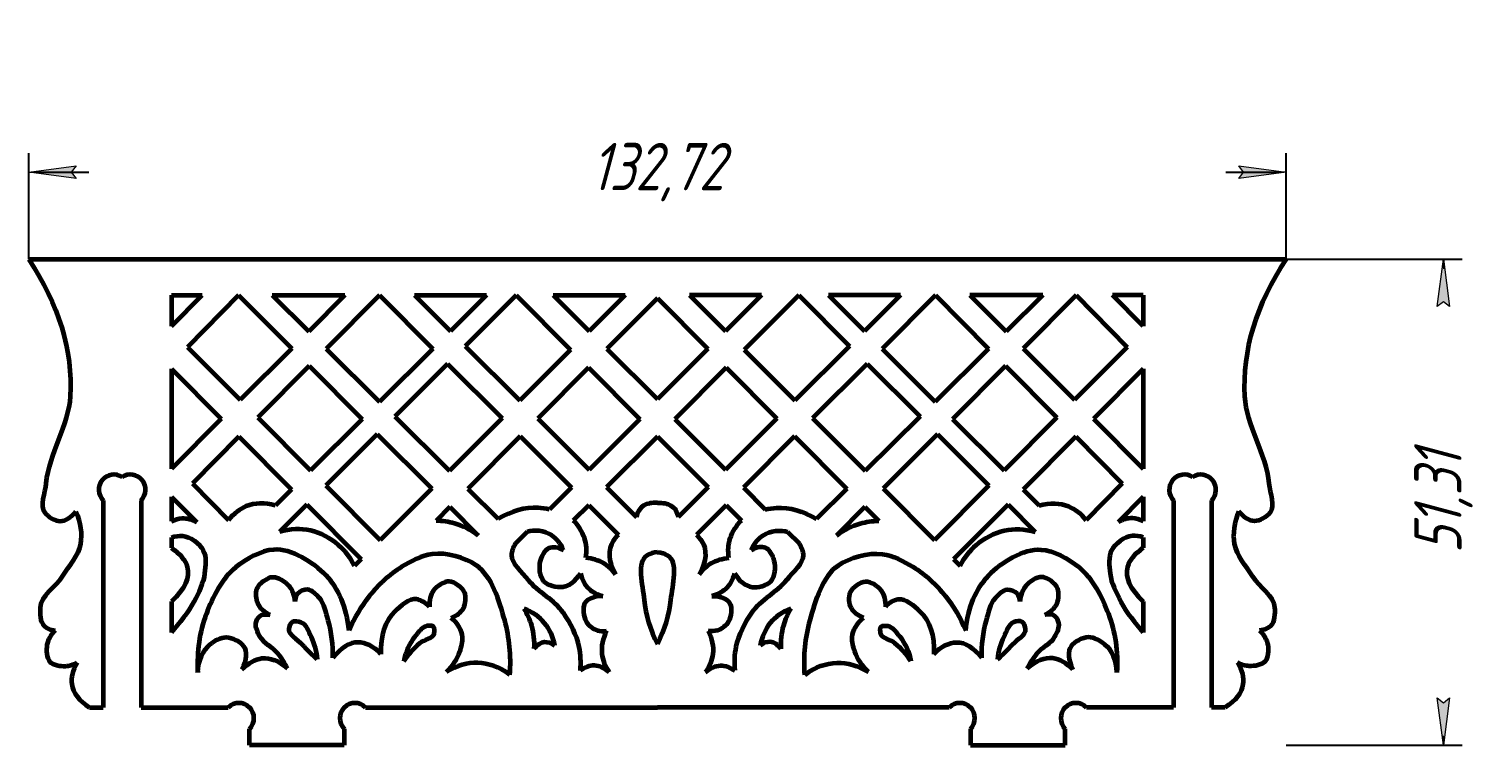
# Model space of a CAD drawing. Header units: millimetres. Extents: x -446 to 69, y -171 to 180.
# Drawn here: x -333 to -181.7, y 104.3 to 179.9 of the extents above; entities that cross this region are included whole.
import ezdxf

# ---------------------------------------------------------------- set-up
doc = ezdxf.new("R2010")
doc.units = ezdxf.units.MM
for name, pattern in [('K5LT32775', [0]), ('K5LT32776', [0]), ('K5LT_THIN', [0])]:
    doc.linetypes.add(name, pattern=pattern)
doc.styles.add('KDIMTEXTSTYLE', font='GOST_AU.SHX', dxfattribs={"width": 0.96, "oblique": 15, "height": 5})
doc.dimstyles.new('KDIMSTYLE (1.00)', dxfattribs={"dimtxt": 5, "dimasz": 1, "dimexe": 2, "dimexo": 0, "dimgap": 1, "dimtad": 1, "dimtxsty": 'KDIMTEXTSTYLE', "dimsah": 1, "dimcen": 0, "dimdle": 1, "dimadec": 0, "dimazin": 0, "dimtfac": 0.667, "dimtmove": 0, "dimatfit": 3, "dimfxl": 1, "dimtvp": 1, "dimtolj": 1, "dimtzin": 0, "dimarcsym": 0})

# ---------------------------------------------------------------- blocks, each defined once
blk = doc.blocks.new('KDIMARROW_01')
blk.add_hatch(color=0).paths.add_polyline_path([(0, 0), (-5, 0.66), (-4.5, 0), (-5, -0.66)])
at = {"color": 0, "linetype": 'K5LT_THIN', "lineweight": 18}
for p, q in [((-4.5, 0), (-5, 0.66)), ((-5, 0.66), (0, 0)), ((0, 0), (-5, -0.66)), ((-5, -0.66), (-4.5, 0)), ((0, 0), (-1, 0))]:
    blk.add_line(p, q, dxfattribs=at)

msp = doc.modelspace()

# ---------------------------------------------------------------- linework, layer by layer
at = {"color": 30, "linetype": 'K5LT32776', "lineweight": 60, "true_color": 0xff8000}
for p, q in [((-333.027, 155.563), (-200.311, 155.563)), ((-317.957, 151.764), (-314.713, 151.764)), ((-317.957, 151.764), (-317.957, 148.512)), ((-317.957, 148.512), (-314.713, 151.764)), ((-310.878, 151.764), (-316.264, 146.285)), ((-310.878, 151.764), (-305.266, 146.145)), ((-307.343, 151.764), (-303.473, 147.937)), ((-307.343, 151.764), (-299.646, 151.764)), ((-299.646, 151.764), (-303.473, 147.937)), ((-296.011, 151.764), (-301.628, 146.112)), ((-296.011, 151.764), (-290.38, 146.12)), ((-292.313, 151.764), (-288.521, 147.975)), ((-292.313, 151.764), (-284.72, 151.764)), ((-284.72, 151.764), (-288.521, 147.975)), ((-281.586, 151.764), (-286.947, 146.402)), ((-281.586, 151.764), (-275.827, 146.012)), ((-277.67, 151.764), (-273.869, 147.969)), ((-277.67, 151.764), (-270.074, 151.764)), ((-270.074, 151.764), (-273.869, 147.969)), ((-266.669, 151.446), (-271.992, 146.094)), ((-266.669, 151.446), (-261.347, 146.094)), ((-263.265, 151.764), (-259.469, 147.969)), ((-255.668, 151.764), (-263.265, 151.764)), ((-255.668, 151.764), (-259.469, 147.969)), ((-251.753, 151.764), (-257.512, 146.012)), ((-251.753, 151.764), (-246.391, 146.402)), ((-248.619, 151.764), (-244.818, 147.975)), ((-241.025, 151.764), (-248.619, 151.764)), ((-241.025, 151.764), (-244.818, 147.975)), ((-237.327, 151.764), (-242.958, 146.12)), ((-237.327, 151.764), (-231.71, 146.112)), ((-233.693, 151.764), (-229.865, 147.937)), ((-225.996, 151.764), (-233.693, 151.764)), ((-225.996, 151.764), (-229.865, 147.937)), ((-222.461, 151.764), (-228.072, 146.145)), ((-222.461, 151.764), (-217.075, 146.285)), ((-215.382, 151.764), (-218.626, 151.764)), ((-215.382, 148.512), (-218.626, 151.764)), ((-215.382, 151.764), (-215.382, 148.512)), ((-316.264, 146.285), (-310.699, 140.714)), ((-305.266, 146.145), (-310.699, 140.714)), ((-301.628, 146.112), (-295.985, 140.532)), ((-290.38, 146.12), (-295.985, 140.532)), ((-286.947, 146.402), (-281.19, 140.649)), ((-275.827, 146.012), (-281.19, 140.649)), ((-271.992, 146.094), (-266.669, 140.78)), ((-261.347, 146.094), (-266.669, 140.78)), ((-257.512, 146.012), (-252.148, 140.649)), ((-246.391, 146.402), (-252.148, 140.649)), ((-242.958, 146.12), (-237.353, 140.532)), ((-231.71, 146.112), (-237.353, 140.532)), ((-228.072, 146.145), (-222.64, 140.714)), ((-217.075, 146.285), (-222.64, 140.714)), ((-317.957, 143.99), (-312.7, 138.713)), ((-317.957, 143.99), (-317.957, 133.458)), ((-303.426, 144.303), (-308.841, 138.854)), ((-303.426, 144.303), (-297.826, 138.696)), ((-288.807, 144.543), (-294.392, 138.956)), ((-288.807, 144.543), (-283.059, 138.781)), ((-273.944, 144.131), (-279.293, 138.753)), ((-273.944, 144.131), (-268.506, 138.699)), ((-259.394, 144.131), (-264.833, 138.699)), ((-259.394, 144.131), (-254.045, 138.753)), ((-244.532, 144.543), (-250.28, 138.781)), ((-244.532, 144.543), (-238.946, 138.956)), ((-229.912, 144.303), (-235.512, 138.696)), ((-229.912, 144.303), (-224.497, 138.854)), ((-215.382, 143.99), (-220.639, 138.713)), ((-215.382, 143.99), (-215.382, 133.458)), ((-312.7, 138.713), (-317.957, 133.458)), ((-308.841, 138.854), (-303.265, 133.273)), ((-297.826, 138.696), (-303.265, 133.273)), ((-294.392, 138.956), (-288.606, 133.234)), ((-283.059, 138.781), (-288.606, 133.234)), ((-279.293, 138.753), (-273.87, 133.334)), ((-268.506, 138.699), (-273.87, 133.334)), ((-264.833, 138.699), (-259.468, 133.334)), ((-254.045, 138.753), (-259.468, 133.334)), ((-250.28, 138.781), (-244.732, 133.234)), ((-238.946, 138.956), (-244.732, 133.234)), ((-235.512, 138.696), (-230.073, 133.273)), ((-224.497, 138.854), (-230.073, 133.273)), ((-220.639, 138.713), (-215.382, 133.458)), ((-310.838, 136.845), (-315.743, 131.909)), ((-310.838, 136.845), (-305.279, 131.265)), ((-296.241, 137.108), (-301.671, 131.677)), ((-296.241, 137.108), (-290.49, 131.35)), ((-281.159, 136.877), (-286.679, 131.328)), ((-281.159, 136.877), (-275.75, 131.455)), ((-266.669, 136.864), (-272.034, 131.499)), ((-266.669, 136.864), (-261.305, 131.499)), ((-252.179, 136.877), (-257.588, 131.455)), ((-252.179, 136.877), (-246.66, 131.328)), ((-237.098, 137.108), (-242.848, 131.35)), ((-237.098, 137.108), (-231.668, 131.677)), ((-222.5, 136.845), (-228.06, 131.265)), ((-222.5, 136.845), (-217.595, 131.909)), ((-315.743, 131.909), (-311.919, 128.034)), ((-301.671, 131.677), (-295.92, 125.921)), ((-231.668, 131.677), (-237.418, 125.921)), ((-217.595, 131.909), (-221.419, 128.034)), ((-317.957, 130.481), (-315.295, 127.805)), ((-317.957, 130.481), (-317.957, 127.908)), ((-305.279, 131.265), (-306.976, 129.572)), ((-290.49, 131.35), (-295.92, 125.921)), ((-286.679, 131.328), (-283.47, 128.154)), ((-275.75, 131.455), (-278.046, 129.158)), ((-272.034, 131.499), (-268.874, 128.342)), ((-261.305, 131.499), (-264.465, 128.342)), ((-257.588, 131.455), (-255.292, 129.158)), ((-246.66, 131.328), (-249.869, 128.154)), ((-242.848, 131.35), (-237.418, 125.921)), ((-228.06, 131.265), (-226.362, 129.572)), ((-215.382, 130.481), (-218.043, 127.805)), ((-215.382, 130.481), (-215.382, 127.908)), ((-325.162, 130.117), (-325.162, 108.256)), ((-321.162, 130.117), (-321.162, 108.256)), ((-303.684, 129.664), (-306.549, 126.798)), ((-303.684, 129.664), (-297.941, 123.9)), ((-288.569, 129.427), (-290.027, 127.961)), ((-288.569, 129.427), (-285.57, 126.423)), ((-273.916, 129.616), (-275.54, 127.992)), ((-273.916, 129.616), (-270.788, 126.48)), ((-259.422, 129.616), (-262.551, 126.48)), ((-259.422, 129.616), (-257.798, 127.992)), ((-244.769, 129.427), (-247.769, 126.423)), ((-244.769, 129.427), (-243.311, 127.961)), ((-229.655, 129.664), (-235.397, 123.9)), ((-229.655, 129.664), (-226.789, 126.798)), ((-212.177, 130.117), (-212.177, 108.256)), ((-208.177, 130.117), (-208.177, 108.256)), ((-317.957, 126.206), (-317.957, 125.101)), ((-280.418, 126.787), (-281.656, 125.548)), ((-252.921, 126.787), (-251.682, 125.548)), ((-215.382, 126.206), (-215.382, 125.101)), ((-297.941, 123.9), (-298.634, 123.207)), ((-235.397, 123.9), (-234.704, 123.207)), ((-317.957, 119.434), (-317.957, 116.155)), ((-215.382, 119.434), (-215.382, 116.155)), ((-326.591, 108.256), (-325.162, 108.256)), ((-321.162, 108.256), (-311.96, 108.256)), ((-297.47, 108.256), (-266.669, 108.256)), ((-235.868, 108.256), (-266.669, 108.256)), ((-212.177, 108.256), (-221.378, 108.256)), ((-206.747, 108.256), (-208.177, 108.256)), ((-309.715, 104.256), (-309.715, 106.011)), ((-299.715, 106.011), (-299.715, 104.256)), ((-233.623, 106.011), (-233.623, 104.256)), ((-223.623, 104.256), (-223.623, 106.011)), ((-299.715, 104.256), (-309.715, 104.256)), ((-233.623, 104.256), (-223.623, 104.256))]:
    msp.add_line(p, q, dxfattribs=at)
at = {"color": 30, "linetype": 'K5LT32775', "lineweight": 60, "true_color": 0xff8000}
for centre, start, end in [((-324.039, 131.24), 56.4451, 225), ((-322.284, 131.24), 315, 123.5549), ((-211.054, 131.24), 56.4451, 225), ((-209.299, 131.24), 315, 123.5549), ((-310.838, 107.134), 315, 135), ((-298.593, 107.134), 45, 225), ((-234.746, 107.134), 315, 135), ((-222.501, 107.134), 45, 225)]:
    msp.add_arc(centre, 1.588, start, end, dxfattribs=at)
at = {"color": 30, "linetype": 'K5LT32776', "lineweight": 60, "true_color": 0xff8000}
for points, knots in [([(-333.027, 155.563), (-329.842, 150.761), (-328.381, 145.94), (-328.646, 141.1), (-328.813, 138.044), (-330.902, 135.059), (-331.21, 131.909), (-331.31, 130.888), (-331.886, 129.513), (-331.337, 128.819), (-331.005, 128.398), (-330.229, 127.915), (-329.689, 127.926), (-329.129, 127.937), (-328.579, 128.281), (-328.04, 128.956)], [0, 0, 0, 0, 1, 1, 1, 2, 2, 2, 3, 3, 3, 4, 4, 4, 5, 5, 5, 5]), ([(-200.311, 155.563), (-203.497, 150.761), (-204.957, 145.94), (-204.692, 141.1), (-204.525, 138.044), (-202.437, 135.059), (-202.129, 131.909), (-202.029, 130.888), (-201.453, 129.513), (-202.001, 128.819), (-202.334, 128.398), (-203.11, 127.915), (-203.65, 127.926), (-204.21, 127.937), (-204.759, 128.281), (-205.298, 128.956)], [0, 0, 0, 0, 1, 1, 1, 2, 2, 2, 3, 3, 3, 4, 4, 4, 5, 5, 5, 5]), ([(-328.04, 128.956), (-327.54, 127.747), (-327.38, 126.603), (-327.559, 125.521), (-327.763, 124.294), (-328.784, 123.195), (-329.483, 122.087), (-330.2, 120.949), (-331.753, 120.035), (-331.818, 118.79), (-331.85, 118.183), (-331.829, 117.269), (-331.406, 116.866), (-331.134, 116.608), (-330.745, 116.447), (-330.238, 116.385)], [0, 0, 0, 0, 1, 1, 1, 2, 2, 2, 3, 3, 3, 4, 4, 4, 5, 5, 5, 5]), ([(-306.976, 129.572), (-308.132, 129.889), (-309.164, 129.86), (-310.07, 129.486), (-310.758, 129.201), (-311.375, 128.717), (-311.919, 128.034)], [0, 0, 0, 0, 1, 1, 1, 2, 2, 2, 2]), ([(-278.046, 129.158), (-278.457, 129.243), (-278.867, 129.293), (-279.247, 129.314), (-280.638, 129.389), (-282.045, 129.002), (-283.47, 128.154)], [0, 0, 0, 0, 1, 1, 1, 2, 2, 2, 2]), ([(-266.669, 129.848), (-267.263, 129.882), (-267.74, 129.79), (-268.099, 129.573), (-268.509, 129.325), (-268.767, 128.915), (-268.874, 128.342)], [0, 0, 0, 0, 1, 1, 1, 2, 2, 2, 2]), ([(-266.669, 129.848), (-266.076, 129.882), (-265.599, 129.79), (-265.239, 129.573), (-264.829, 129.325), (-264.571, 128.915), (-264.465, 128.342)], [0, 0, 0, 0, 1, 1, 1, 2, 2, 2, 2]), ([(-255.292, 129.158), (-254.881, 129.243), (-254.472, 129.293), (-254.091, 129.314), (-252.701, 129.389), (-251.293, 129.002), (-249.869, 128.154)], [0, 0, 0, 0, 1, 1, 1, 2, 2, 2, 2]), ([(-226.362, 129.572), (-225.206, 129.889), (-224.175, 129.86), (-223.269, 129.486), (-222.58, 129.201), (-221.964, 128.717), (-221.419, 128.034)], [0, 0, 0, 0, 1, 1, 1, 2, 2, 2, 2]), ([(-205.298, 128.956), (-205.798, 127.747), (-205.959, 126.603), (-205.779, 125.521), (-205.576, 124.294), (-204.555, 123.195), (-203.856, 122.087), (-203.138, 120.949), (-201.585, 120.035), (-201.52, 118.79), (-201.489, 118.183), (-201.51, 117.269), (-201.933, 116.866), (-202.204, 116.608), (-202.593, 116.447), (-203.1, 116.385)], [0, 0, 0, 0, 1, 1, 1, 2, 2, 2, 3, 3, 3, 4, 4, 4, 5, 5, 5, 5]), ([(-317.957, 127.908), (-317.58, 128.106), (-317.203, 128.213), (-316.826, 128.23), (-316.316, 128.253), (-315.806, 128.112), (-315.295, 127.805)], [0, 0, 0, 0, 1, 1, 1, 2, 2, 2, 2]), ([(-298.634, 123.207), (-299.077, 124.079), (-299.637, 124.81), (-300.315, 125.4), (-301.136, 126.115), (-302.241, 126.696), (-303.296, 126.924), (-304.322, 127.146), (-305.407, 127.104), (-306.549, 126.798)], [0, 0, 0, 0, 1, 1, 1, 2, 2, 2, 3, 3, 3, 3]), ([(-285.57, 126.423), (-286.369, 127.001), (-287.207, 127.416), (-288.086, 127.67), (-288.692, 127.844), (-289.359, 127.941), (-290.027, 127.961)], [0, 0, 0, 0, 1, 1, 1, 2, 2, 2, 2]), ([(-274.216, 124.041), (-274.103, 124.791), (-274.151, 125.488), (-274.358, 126.133), (-274.576, 126.811), (-275.04, 127.506), (-275.54, 127.992)], [0, 0, 0, 0, 1, 1, 1, 2, 2, 2, 2]), ([(-259.122, 124.041), (-259.235, 124.791), (-259.188, 125.488), (-258.98, 126.133), (-258.763, 126.811), (-258.299, 127.506), (-257.798, 127.992)], [0, 0, 0, 0, 1, 1, 1, 2, 2, 2, 2]), ([(-247.769, 126.423), (-246.97, 127.001), (-246.131, 127.416), (-245.253, 127.67), (-244.647, 127.844), (-243.979, 127.941), (-243.311, 127.961)], [0, 0, 0, 0, 1, 1, 1, 2, 2, 2, 2]), ([(-234.704, 123.207), (-234.262, 124.079), (-233.701, 124.81), (-233.024, 125.4), (-232.202, 126.115), (-231.098, 126.696), (-230.042, 126.924), (-229.016, 127.146), (-227.932, 127.104), (-226.789, 126.798)], [0, 0, 0, 0, 1, 1, 1, 2, 2, 2, 3, 3, 3, 3]), ([(-215.382, 127.908), (-215.758, 128.106), (-216.135, 128.213), (-216.513, 128.23), (-217.022, 128.253), (-217.532, 128.112), (-218.043, 127.805)], [0, 0, 0, 0, 1, 1, 1, 2, 2, 2, 2]), ([(-317.957, 126.206), (-317.552, 126.343), (-317.168, 126.397), (-316.803, 126.367), (-315.96, 126.298), (-314.97, 125.541), (-314.594, 124.826), (-314.256, 124.181), (-314.358, 123.189), (-314.456, 122.403), (-314.584, 121.37), (-315.098, 120.355), (-315.584, 119.42), (-316.199, 118.236), (-317.092, 117.196), (-317.957, 116.155)], [0, 0, 0, 0, 1, 1, 1, 2, 2, 2, 3, 3, 3, 4, 4, 4, 5, 5, 5, 5]), ([(-276.584, 124.861), (-276.898, 125.586), (-277.322, 126.116), (-277.856, 126.451), (-278.533, 126.877), (-279.737, 127.06), (-280.418, 126.787)], [0, 0, 0, 0, 1, 1, 1, 2, 2, 2, 2]), ([(-270.788, 126.48), (-271.002, 126.277), (-271.189, 126.038), (-271.327, 125.833), (-271.948, 124.909), (-271.87, 123.728), (-271.092, 122.29)], [0, 0, 0, 0, 1, 1, 1, 2, 2, 2, 2]), ([(-262.551, 126.48), (-262.337, 126.277), (-262.149, 126.038), (-262.012, 125.833), (-261.39, 124.909), (-261.468, 123.728), (-262.247, 122.29)], [0, 0, 0, 0, 1, 1, 1, 2, 2, 2, 2]), ([(-256.754, 124.861), (-256.44, 125.586), (-256.016, 126.116), (-255.482, 126.451), (-254.805, 126.877), (-253.601, 127.06), (-252.921, 126.787)], [0, 0, 0, 0, 1, 1, 1, 2, 2, 2, 2]), ([(-215.382, 126.206), (-215.786, 126.343), (-216.171, 126.397), (-216.536, 126.367), (-217.379, 126.298), (-218.368, 125.541), (-218.744, 124.826), (-219.083, 124.181), (-218.98, 123.189), (-218.883, 122.403), (-218.755, 121.37), (-218.241, 120.355), (-217.755, 119.42), (-217.14, 118.236), (-216.246, 117.196), (-215.382, 116.155)], [0, 0, 0, 0, 1, 1, 1, 2, 2, 2, 3, 3, 3, 4, 4, 4, 5, 5, 5, 5]), ([(-317.957, 125.101), (-317.04, 124.482), (-316.484, 123.814), (-316.288, 123.097), (-315.985, 121.992), (-316.541, 120.77), (-317.957, 119.434)], [0, 0, 0, 0, 1, 1, 1, 2, 2, 2, 2]), ([(-299.211, 116.379), (-299.474, 118.827), (-300.281, 120.765), (-301.632, 122.191), (-302.955, 123.587), (-305.309, 125.036), (-307.165, 124.91), (-308.495, 124.82), (-310.074, 123.94), (-311.172, 123.049), (-312.616, 121.879), (-313.602, 119.908), (-314.273, 118.136), (-314.997, 116.225), (-315.299, 114.158), (-315.179, 111.935)], [0, 0, 0, 0, 1, 1, 1, 2, 2, 2, 3, 3, 3, 4, 4, 4, 5, 5, 5, 5]), ([(-282.233, 111.714), (-282.091, 113.723), (-282.275, 115.637), (-282.785, 117.455), (-283.362, 119.51), (-284.133, 122.124), (-285.767, 123.253), (-286.973, 124.086), (-288.92, 124.632), (-290.432, 124.44), (-291.532, 124.3), (-292.676, 123.681), (-293.662, 123.087), (-294.96, 122.305), (-296.133, 121.18), (-297.085, 119.995), (-297.95, 118.917), (-298.659, 117.712), (-299.211, 116.379)], [0, 0, 0, 0, 1, 1, 1, 2, 2, 2, 3, 3, 3, 4, 4, 4, 5, 5, 5, 6, 6, 6, 6]), ([(-281.656, 125.548), (-281.899, 125.134), (-282.061, 124.694), (-282.07, 124.345), (-282.092, 123.472), (-280.975, 122.535), (-280.321, 121.721), (-279.271, 120.413), (-277.562, 119.628), (-276.624, 118.262), (-275.885, 117.188), (-275.208, 115.925), (-274.954, 114.645), (-274.795, 113.84), (-274.755, 113.005), (-274.835, 112.141)], [0, 0, 0, 0, 1, 1, 1, 2, 2, 2, 3, 3, 3, 4, 4, 4, 5, 5, 5, 5]), ([(-274.795, 122.397), (-275.35, 121.546), (-275.972, 121.069), (-276.664, 120.966), (-277.273, 120.874), (-278.255, 121.129), (-278.651, 121.562), (-279.074, 122.024), (-279.197, 123.087), (-279.009, 123.748), (-278.871, 124.235), (-278.519, 124.926), (-278.095, 125.1), (-277.697, 125.263), (-277.193, 125.184), (-276.584, 124.861)], [0, 0, 0, 0, 1, 1, 1, 2, 2, 2, 3, 3, 3, 4, 4, 4, 5, 5, 5, 5]), ([(-266.669, 124.641), (-267.126, 124.634), (-267.423, 124.477), (-267.709, 124.323), (-268.956, 123.655), (-268.224, 121.151), (-268.062, 119.611), (-267.895, 118.022), (-267.431, 116.466), (-266.669, 114.941)], [0, 0, 0, 0, 1, 1, 1, 2, 2, 2, 3, 3, 3, 3]), ([(-266.669, 124.641), (-266.213, 124.634), (-265.916, 124.477), (-265.629, 124.323), (-264.383, 123.655), (-265.115, 121.151), (-265.277, 119.611), (-265.444, 118.022), (-265.908, 116.466), (-266.669, 114.941)], [0, 0, 0, 0, 1, 1, 1, 2, 2, 2, 3, 3, 3, 3]), ([(-251.682, 125.548), (-251.439, 125.134), (-251.278, 124.694), (-251.269, 124.345), (-251.246, 123.472), (-252.364, 122.535), (-253.018, 121.721), (-254.067, 120.413), (-255.776, 119.628), (-256.715, 118.262), (-257.453, 117.188), (-258.13, 115.925), (-258.384, 114.645), (-258.544, 113.84), (-258.584, 113.005), (-258.503, 112.141)], [0, 0, 0, 0, 1, 1, 1, 2, 2, 2, 3, 3, 3, 4, 4, 4, 5, 5, 5, 5]), ([(-258.543, 122.397), (-257.989, 121.546), (-257.366, 121.069), (-256.675, 120.966), (-256.065, 120.874), (-255.083, 121.129), (-254.687, 121.562), (-254.264, 122.024), (-254.142, 123.087), (-254.329, 123.748), (-254.468, 124.235), (-254.819, 124.926), (-255.244, 125.1), (-255.642, 125.263), (-256.145, 125.184), (-256.754, 124.861)], [0, 0, 0, 0, 1, 1, 1, 2, 2, 2, 3, 3, 3, 4, 4, 4, 5, 5, 5, 5]), ([(-251.105, 111.714), (-251.248, 113.723), (-251.064, 115.637), (-250.553, 117.455), (-249.976, 119.51), (-249.205, 122.124), (-247.572, 123.253), (-246.366, 124.086), (-244.418, 124.632), (-242.906, 124.44), (-241.807, 124.3), (-240.662, 123.681), (-239.677, 123.087), (-238.378, 122.305), (-237.205, 121.18), (-236.254, 119.995), (-235.388, 118.917), (-234.68, 117.712), (-234.128, 116.379)], [0, 0, 0, 0, 1, 1, 1, 2, 2, 2, 3, 3, 3, 4, 4, 4, 5, 5, 5, 6, 6, 6, 6]), ([(-234.128, 116.379), (-233.865, 118.827), (-233.058, 120.765), (-231.707, 122.191), (-230.384, 123.587), (-228.029, 125.036), (-226.173, 124.91), (-224.844, 124.82), (-223.265, 123.94), (-222.166, 123.049), (-220.722, 121.879), (-219.737, 119.908), (-219.066, 118.136), (-218.342, 116.225), (-218.04, 114.158), (-218.159, 111.935)], [0, 0, 0, 0, 1, 1, 1, 2, 2, 2, 3, 3, 3, 4, 4, 4, 5, 5, 5, 5]), ([(-215.382, 125.101), (-216.298, 124.482), (-216.855, 123.814), (-217.051, 123.097), (-217.353, 121.992), (-216.797, 120.77), (-215.382, 119.434)], [0, 0, 0, 0, 1, 1, 1, 2, 2, 2, 2]), ([(-271.092, 122.29), (-271.447, 122.793), (-271.87, 123.189), (-272.361, 123.477), (-272.898, 123.793), (-273.516, 123.981), (-274.216, 124.041)], [0, 0, 0, 0, 1, 1, 1, 2, 2, 2, 2]), ([(-262.247, 122.29), (-261.892, 122.793), (-261.469, 123.189), (-260.977, 123.477), (-260.44, 123.793), (-259.822, 123.981), (-259.122, 124.041)], [0, 0, 0, 0, 1, 1, 1, 2, 2, 2, 2]), ([(-307.552, 118.021), (-308.193, 118.33), (-308.622, 118.736), (-308.841, 119.241), (-309.031, 119.68), (-309.091, 120.357), (-308.933, 120.782), (-308.717, 121.362), (-307.822, 122.008), (-307.23, 122.024), (-306.698, 122.039), (-305.959, 121.556), (-305.574, 121.104), (-305.213, 120.68), (-304.998, 120.128), (-304.93, 119.448)], [0, 0, 0, 0, 1, 1, 1, 2, 2, 2, 3, 3, 3, 4, 4, 4, 5, 5, 5, 5]), ([(-288.436, 117.731), (-287.814, 117.957), (-287.384, 118.287), (-287.148, 118.72), (-286.902, 119.169), (-286.844, 119.947), (-287.033, 120.399), (-287.255, 120.931), (-288.089, 121.529), (-288.643, 121.549), (-289.179, 121.569), (-289.952, 121.06), (-290.299, 120.583), (-290.617, 120.146), (-290.763, 119.578), (-290.736, 118.881)], [0, 0, 0, 0, 1, 1, 1, 2, 2, 2, 3, 3, 3, 4, 4, 4, 5, 5, 5, 5]), ([(-274.795, 122.397), (-274.623, 121.716), (-274.318, 121.173), (-273.881, 120.767), (-273.494, 120.408), (-273.004, 120.156), (-272.41, 120.012)], [0, 0, 0, 0, 1, 1, 1, 2, 2, 2, 2]), ([(-258.543, 122.397), (-258.716, 121.716), (-259.02, 121.173), (-259.458, 120.767), (-259.844, 120.408), (-260.334, 120.156), (-260.928, 120.012)], [0, 0, 0, 0, 1, 1, 1, 2, 2, 2, 2]), ([(-244.903, 117.731), (-245.525, 117.957), (-245.954, 118.287), (-246.191, 118.72), (-246.436, 119.169), (-246.495, 119.947), (-246.306, 120.399), (-246.083, 120.931), (-245.249, 121.529), (-244.695, 121.549), (-244.159, 121.569), (-243.386, 121.06), (-243.039, 120.583), (-242.721, 120.146), (-242.575, 119.578), (-242.602, 118.881)], [0, 0, 0, 0, 1, 1, 1, 2, 2, 2, 3, 3, 3, 4, 4, 4, 5, 5, 5, 5]), ([(-225.786, 118.021), (-225.146, 118.33), (-224.717, 118.736), (-224.498, 119.241), (-224.307, 119.68), (-224.248, 120.357), (-224.406, 120.782), (-224.622, 121.362), (-225.516, 122.008), (-226.108, 122.024), (-226.64, 122.039), (-227.379, 121.556), (-227.764, 121.104), (-228.126, 120.68), (-228.341, 120.128), (-228.409, 119.448)], [0, 0, 0, 0, 1, 1, 1, 2, 2, 2, 3, 3, 3, 4, 4, 4, 5, 5, 5, 5]), ([(-300.915, 113.497), (-300.882, 114.865), (-301.047, 116.181), (-301.41, 117.446), (-301.643, 118.257), (-301.8, 119.214), (-302.353, 119.816), (-302.683, 120.174), (-303.149, 120.675), (-303.596, 120.69), (-303.923, 120.701), (-304.408, 120.532), (-304.631, 120.276), (-304.807, 120.074), (-304.906, 119.797), (-304.93, 119.448)], [0, 0, 0, 0, 1, 1, 1, 2, 2, 2, 3, 3, 3, 4, 4, 4, 5, 5, 5, 5]), ([(-290.736, 118.881), (-291.187, 119.348), (-291.639, 119.616), (-292.094, 119.686), (-292.847, 119.802), (-293.786, 118.969), (-294.371, 118.398), (-295.433, 117.362), (-295.923, 115.859), (-295.843, 113.889)], [0, 0, 0, 0, 1, 1, 1, 2, 2, 2, 3, 3, 3, 3]), ([(-272.41, 120.012), (-273.391, 119.983), (-274.025, 119.735), (-274.311, 119.267), (-274.587, 118.817), (-274.489, 117.822), (-274.179, 117.312), (-273.94, 116.919), (-273.449, 116.515), (-272.986, 116.385), (-272.692, 116.301), (-272.372, 116.29), (-272.026, 116.351)], [0, 0, 0, 0, 1, 1, 1, 2, 2, 2, 3, 3, 3, 4, 4, 4, 4]), ([(-260.928, 120.012), (-259.948, 119.983), (-259.314, 119.735), (-259.027, 119.267), (-258.752, 118.817), (-258.849, 117.822), (-259.16, 117.312), (-259.399, 116.919), (-259.89, 116.515), (-260.352, 116.385), (-260.646, 116.301), (-260.966, 116.29), (-261.313, 116.351)], [0, 0, 0, 0, 1, 1, 1, 2, 2, 2, 3, 3, 3, 4, 4, 4, 4]), ([(-242.602, 118.881), (-242.152, 119.348), (-241.699, 119.616), (-241.245, 119.686), (-240.491, 119.802), (-239.553, 118.969), (-238.967, 118.398), (-237.906, 117.362), (-237.415, 115.859), (-237.495, 113.889)], [0, 0, 0, 0, 1, 1, 1, 2, 2, 2, 3, 3, 3, 3]), ([(-232.423, 113.497), (-232.457, 114.865), (-232.292, 116.181), (-231.928, 117.446), (-231.695, 118.257), (-231.538, 119.214), (-230.985, 119.816), (-230.656, 120.174), (-230.189, 120.675), (-229.743, 120.69), (-229.415, 120.701), (-228.93, 120.532), (-228.708, 120.276), (-228.532, 120.074), (-228.432, 119.797), (-228.409, 119.448)], [0, 0, 0, 0, 1, 1, 1, 2, 2, 2, 3, 3, 3, 4, 4, 4, 5, 5, 5, 5]), ([(-305.712, 112.362), (-306.006, 112.942), (-306.351, 113.478), (-306.747, 113.973), (-307.283, 114.641), (-308.251, 115.002), (-308.634, 115.744), (-308.85, 116.163), (-309.143, 116.704), (-309.048, 117.147), (-308.991, 117.409), (-308.837, 117.752), (-308.634, 117.906), (-308.377, 118.101), (-308.017, 118.139), (-307.552, 118.021)], [0, 0, 0, 0, 1, 1, 1, 2, 2, 2, 3, 3, 3, 4, 4, 4, 5, 5, 5, 5]), ([(-280.754, 118.707), (-279.864, 118.343), (-279.148, 117.834), (-278.607, 117.181), (-278.068, 116.53), (-277.702, 115.735), (-277.51, 114.796)], [0, 0, 0, 0, 1, 1, 1, 2, 2, 2, 2]), ([(-280.754, 118.707), (-280.409, 118.128), (-280.148, 117.527), (-279.969, 116.903), (-279.746, 116.12), (-279.654, 115.301), (-279.693, 114.446)], [0, 0, 0, 0, 1, 1, 1, 2, 2, 2, 2]), ([(-252.585, 118.707), (-253.475, 118.343), (-254.19, 117.834), (-254.731, 117.181), (-255.27, 116.53), (-255.636, 115.735), (-255.828, 114.796)], [0, 0, 0, 0, 1, 1, 1, 2, 2, 2, 2]), ([(-252.585, 118.707), (-252.929, 118.128), (-253.191, 117.527), (-253.369, 116.903), (-253.593, 116.12), (-253.685, 115.301), (-253.645, 114.446)], [0, 0, 0, 0, 1, 1, 1, 2, 2, 2, 2]), ([(-227.626, 112.362), (-227.332, 112.942), (-226.987, 113.478), (-226.591, 113.973), (-226.056, 114.641), (-225.088, 115.002), (-224.705, 115.744), (-224.488, 116.163), (-224.195, 116.704), (-224.291, 117.147), (-224.347, 117.409), (-224.501, 117.752), (-224.705, 117.906), (-224.961, 118.101), (-225.322, 118.139), (-225.786, 118.021)], [0, 0, 0, 0, 1, 1, 1, 2, 2, 2, 3, 3, 3, 4, 4, 4, 5, 5, 5, 5]), ([(-302.56, 113.305), (-302.646, 114.166), (-302.868, 114.964), (-303.227, 115.698), (-303.501, 116.256), (-303.745, 117.083), (-304.286, 117.262), (-304.542, 117.347), (-304.974, 117.424), (-305.183, 117.285), (-305.372, 117.16), (-305.492, 116.784), (-305.528, 116.549), (-305.623, 115.925), (-304.631, 115.423), (-304.148, 114.893), (-303.644, 114.34), (-303.115, 113.811), (-302.56, 113.305)], [0, 0, 0, 0, 1, 1, 1, 2, 2, 2, 3, 3, 3, 4, 4, 4, 5, 5, 5, 6, 6, 6, 6]), ([(-293.428, 113.13), (-293.237, 114.143), (-292.846, 115.01), (-292.255, 115.729), (-291.904, 116.157), (-291.511, 116.787), (-290.989, 116.856), (-290.776, 116.885), (-290.427, 116.912), (-290.299, 116.787), (-290.167, 116.658), (-290.192, 116.283), (-290.23, 116.074), (-290.33, 115.539), (-291.285, 115.432), (-291.749, 115.039), (-292.39, 114.495), (-292.95, 113.858), (-293.428, 113.13)], [0, 0, 0, 0, 1, 1, 1, 2, 2, 2, 3, 3, 3, 4, 4, 4, 5, 5, 5, 6, 6, 6, 6]), ([(-288.942, 112.002), (-288.266, 112.642), (-287.79, 113.363), (-287.516, 114.165), (-287.355, 114.635), (-287.197, 115.185), (-287.24, 115.66), (-287.306, 116.408), (-287.705, 117.098), (-288.436, 117.731)], [0, 0, 0, 0, 1, 1, 1, 2, 2, 2, 3, 3, 3, 3]), ([(-244.396, 112.002), (-245.073, 112.642), (-245.548, 113.363), (-245.823, 114.165), (-245.984, 114.635), (-246.141, 115.185), (-246.099, 115.66), (-246.032, 116.408), (-245.633, 117.098), (-244.903, 117.731)], [0, 0, 0, 0, 1, 1, 1, 2, 2, 2, 3, 3, 3, 3]), ([(-239.91, 113.13), (-240.102, 114.143), (-240.493, 115.01), (-241.084, 115.729), (-241.435, 116.157), (-241.828, 116.787), (-242.349, 116.856), (-242.562, 116.885), (-242.911, 116.912), (-243.039, 116.787), (-243.171, 116.658), (-243.147, 116.283), (-243.108, 116.074), (-243.009, 115.539), (-242.053, 115.432), (-241.59, 115.039), (-240.948, 114.495), (-240.389, 113.858), (-239.91, 113.13)], [0, 0, 0, 0, 1, 1, 1, 2, 2, 2, 3, 3, 3, 4, 4, 4, 5, 5, 5, 6, 6, 6, 6]), ([(-230.778, 113.305), (-230.693, 114.166), (-230.471, 114.964), (-230.111, 115.698), (-229.838, 116.256), (-229.593, 117.083), (-229.053, 117.262), (-228.796, 117.347), (-228.364, 117.424), (-228.156, 117.285), (-227.966, 117.16), (-227.847, 116.784), (-227.81, 116.549), (-227.715, 115.925), (-228.707, 115.423), (-229.191, 114.893), (-229.694, 114.34), (-230.223, 113.811), (-230.778, 113.305)], [0, 0, 0, 0, 1, 1, 1, 2, 2, 2, 3, 3, 3, 4, 4, 4, 5, 5, 5, 6, 6, 6, 6]), ([(-330.238, 116.385), (-330.71, 115.914), (-330.995, 115.41), (-331.094, 114.873), (-331.197, 114.313), (-331.143, 113.458), (-330.796, 113.084), (-330.466, 112.73), (-329.69, 112.593), (-329.139, 112.621), (-328.73, 112.641), (-328.321, 112.763), (-327.914, 112.985)], [0, 0, 0, 0, 1, 1, 1, 2, 2, 2, 3, 3, 3, 4, 4, 4, 4]), ([(-315.179, 111.935), (-315.102, 113.272), (-314.673, 114.26), (-313.892, 114.899), (-313.438, 115.271), (-312.737, 115.665), (-312.17, 115.661), (-311.554, 115.656), (-310.661, 115.21), (-310.348, 114.733), (-309.967, 114.153), (-310.022, 113.325), (-310.514, 112.249)], [0, 0, 0, 0, 1, 1, 1, 2, 2, 2, 3, 3, 3, 4, 4, 4, 4]), ([(-295.843, 113.889), (-296.661, 114.712), (-297.463, 115.124), (-298.25, 115.127), (-299.159, 115.13), (-300.047, 114.587), (-300.915, 113.497)], [0, 0, 0, 0, 1, 1, 1, 2, 2, 2, 2]), ([(-279.693, 114.446), (-279.351, 114.89), (-278.983, 115.129), (-278.589, 115.164), (-278.249, 115.195), (-277.889, 115.072), (-277.51, 114.796)], [0, 0, 0, 0, 1, 1, 1, 2, 2, 2, 2]), ([(-272.026, 116.351), (-272.45, 115.511), (-272.616, 114.694), (-272.523, 113.9), (-272.445, 113.244), (-272.191, 112.603), (-271.761, 111.979)], [0, 0, 0, 0, 1, 1, 1, 2, 2, 2, 2]), ([(-261.313, 116.351), (-260.888, 115.511), (-260.723, 114.694), (-260.816, 113.9), (-260.893, 113.244), (-261.147, 112.603), (-261.578, 111.979)], [0, 0, 0, 0, 1, 1, 1, 2, 2, 2, 2]), ([(-253.645, 114.446), (-253.988, 114.89), (-254.356, 115.129), (-254.749, 115.164), (-255.09, 115.195), (-255.45, 115.072), (-255.828, 114.796)], [0, 0, 0, 0, 1, 1, 1, 2, 2, 2, 2]), ([(-237.495, 113.889), (-236.678, 114.712), (-235.875, 115.124), (-235.088, 115.127), (-234.18, 115.13), (-233.291, 114.587), (-232.423, 113.497)], [0, 0, 0, 0, 1, 1, 1, 2, 2, 2, 2]), ([(-218.159, 111.935), (-218.237, 113.272), (-218.666, 114.26), (-219.446, 114.899), (-219.901, 115.271), (-220.601, 115.665), (-221.169, 115.661), (-221.784, 115.656), (-222.677, 115.21), (-222.991, 114.733), (-223.372, 114.153), (-223.317, 113.325), (-222.825, 112.249)], [0, 0, 0, 0, 1, 1, 1, 2, 2, 2, 3, 3, 3, 4, 4, 4, 4]), ([(-203.1, 116.385), (-202.629, 115.914), (-202.344, 115.41), (-202.245, 114.873), (-202.141, 114.313), (-202.196, 113.458), (-202.543, 113.084), (-202.872, 112.73), (-203.648, 112.593), (-204.199, 112.621), (-204.608, 112.641), (-205.017, 112.763), (-205.425, 112.985)], [0, 0, 0, 0, 1, 1, 1, 2, 2, 2, 3, 3, 3, 4, 4, 4, 4]), ([(-310.514, 112.249), (-309.831, 112.966), (-309.128, 113.364), (-308.404, 113.443), (-307.537, 113.539), (-306.64, 113.178), (-305.712, 112.362)], [0, 0, 0, 0, 1, 1, 1, 2, 2, 2, 2]), ([(-222.825, 112.249), (-223.507, 112.966), (-224.21, 113.364), (-224.935, 113.443), (-225.802, 113.539), (-226.699, 113.178), (-227.626, 112.362)], [0, 0, 0, 0, 1, 1, 1, 2, 2, 2, 2]), ([(-327.914, 112.985), (-328.39, 112.162), (-328.578, 111.4), (-328.477, 110.699), (-328.344, 109.78), (-327.716, 108.966), (-326.591, 108.256)], [0, 0, 0, 0, 1, 1, 1, 2, 2, 2, 2]), ([(-282.233, 111.714), (-283.352, 112.519), (-284.484, 112.937), (-285.629, 112.969), (-286.721, 112.998), (-287.825, 112.676), (-288.942, 112.002)], [0, 0, 0, 0, 1, 1, 1, 2, 2, 2, 2]), ([(-271.761, 111.979), (-272.271, 112.427), (-272.79, 112.659), (-273.318, 112.674), (-273.816, 112.689), (-274.321, 112.511), (-274.835, 112.141)], [0, 0, 0, 0, 1, 1, 1, 2, 2, 2, 2]), ([(-261.578, 111.979), (-261.068, 112.427), (-260.549, 112.659), (-260.021, 112.674), (-259.523, 112.689), (-259.017, 112.511), (-258.503, 112.141)], [0, 0, 0, 0, 1, 1, 1, 2, 2, 2, 2]), ([(-251.105, 111.714), (-249.987, 112.519), (-248.855, 112.937), (-247.709, 112.969), (-246.617, 112.998), (-245.513, 112.676), (-244.396, 112.002)], [0, 0, 0, 0, 1, 1, 1, 2, 2, 2, 2]), ([(-205.425, 112.985), (-204.948, 112.162), (-204.761, 111.4), (-204.862, 110.699), (-204.994, 109.78), (-205.622, 108.966), (-206.747, 108.256)], [0, 0, 0, 0, 1, 1, 1, 2, 2, 2, 2])]:
    msp.add_open_spline(points, degree=3, knots=knots, dxfattribs=at)

# ---------------------------------------------------------------- dimensions: what is measured, and where the dimension line sits
at = {"color": 7}
msp.add_linear_dim(base=(-200.311, 164.765), p1=(-333.027, 155.563), p2=(-200.311, 155.563), location=(-266.669, 164.765), dimstyle='KDIMSTYLE (1.00)', override={"dimexo": 0, "dimpost": '\\H5.0;\\W0.965;\\Q15;<>', "dimblk1": 'KDIMARROW_01', "dimblk2": 'KDIMARROW_01', "dimse1": 0, "dimse2": 0, "dimclrt": 7, "dimtolj": 1}, dxfattribs=at).render()
msp.add_linear_dim(base=(-183.709, 155.563), p1=(-200.311, 104.256), p2=(-200.311, 155.563), angle=90, location=(-183.709, 129.909), dimstyle='KDIMSTYLE (1.00)', override={"dimexo": 0, "dimpost": '\\H5.0;\\W0.965;\\Q15;<>', "dimblk1": 'KDIMARROW_01', "dimblk2": 'KDIMARROW_01', "dimse1": 0, "dimse2": 0, "dimclrt": 7, "dimtolj": 1}, dxfattribs=at).render()

doc.saveas('drawing.dxf')
